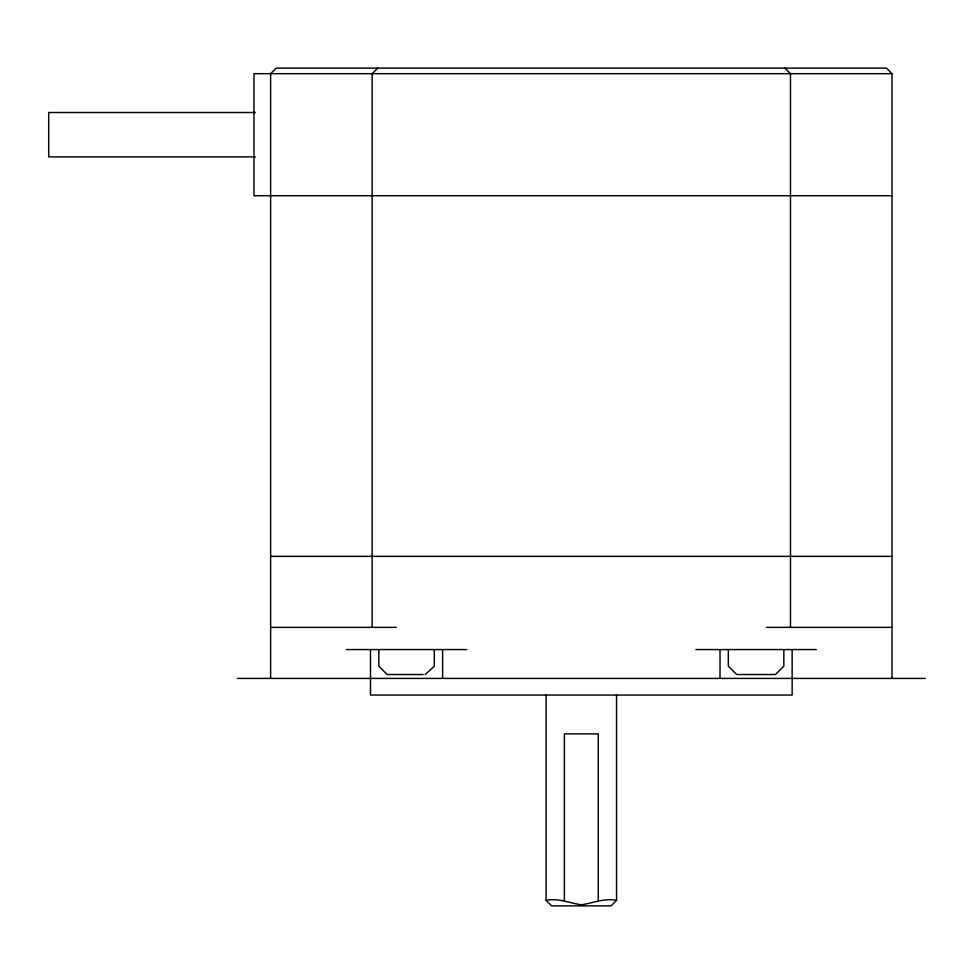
<?xml version="1.0" encoding="UTF-8"?>
<svg xmlns="http://www.w3.org/2000/svg" width="974" height="974" viewBox="0 0 974 974"><rect width="100%" height="100%" fill="white"/><g stroke="black" fill="none" stroke-linecap="round" stroke-linejoin="round"><path stroke-width="1.46" d="M378.813 649.561L378.813 666.204L387.202 674.532L423.191 674.532M434.294 649.561L434.294 666.204L425.236 674.532M728.345 649.561L728.345 666.204L736.734 674.532L739.327 674.532M783.827 649.561L783.827 666.204L775.426 674.532L772.832 674.532M377.705 68.119L372.153 73.671L372.153 627.366M616.554 695.132L616.554 900.329L611.002 905.881L551.637 905.881L546.085 900.329L546.085 695.132M616.554 900.329C604.075 897.918 593.227 903.093 581.32 904.773C569.4 903.093 558.565 897.918 546.085 900.329M892.014 678.415L892.014 73.671L253.983 73.671L253.983 195.725L892.014 195.725M255.419 112.509L48.7 112.509L48.7 156.887L255.419 156.887M270.626 556.349L892.014 556.349M270.626 627.366L396.272 627.366M766.368 627.366L892.014 627.366M346.367 649.561L466.741 649.561M695.899 649.561L816.261 649.561M740.009 674.532L772.163 674.532M237.339 678.415L925.3 678.415M892.014 73.671L886.462 68.119L276.178 68.119L270.626 73.671L270.626 678.415M784.934 68.119L790.486 73.671L790.486 627.366M792.142 649.561L792.142 695.059L370.485 695.059L370.485 649.561M720.017 649.561L720.017 678.415M598.255 900.329L598.255 733.885L564.384 733.885L564.384 900.329M442.61 649.561L442.61 678.415"/></g></svg>
